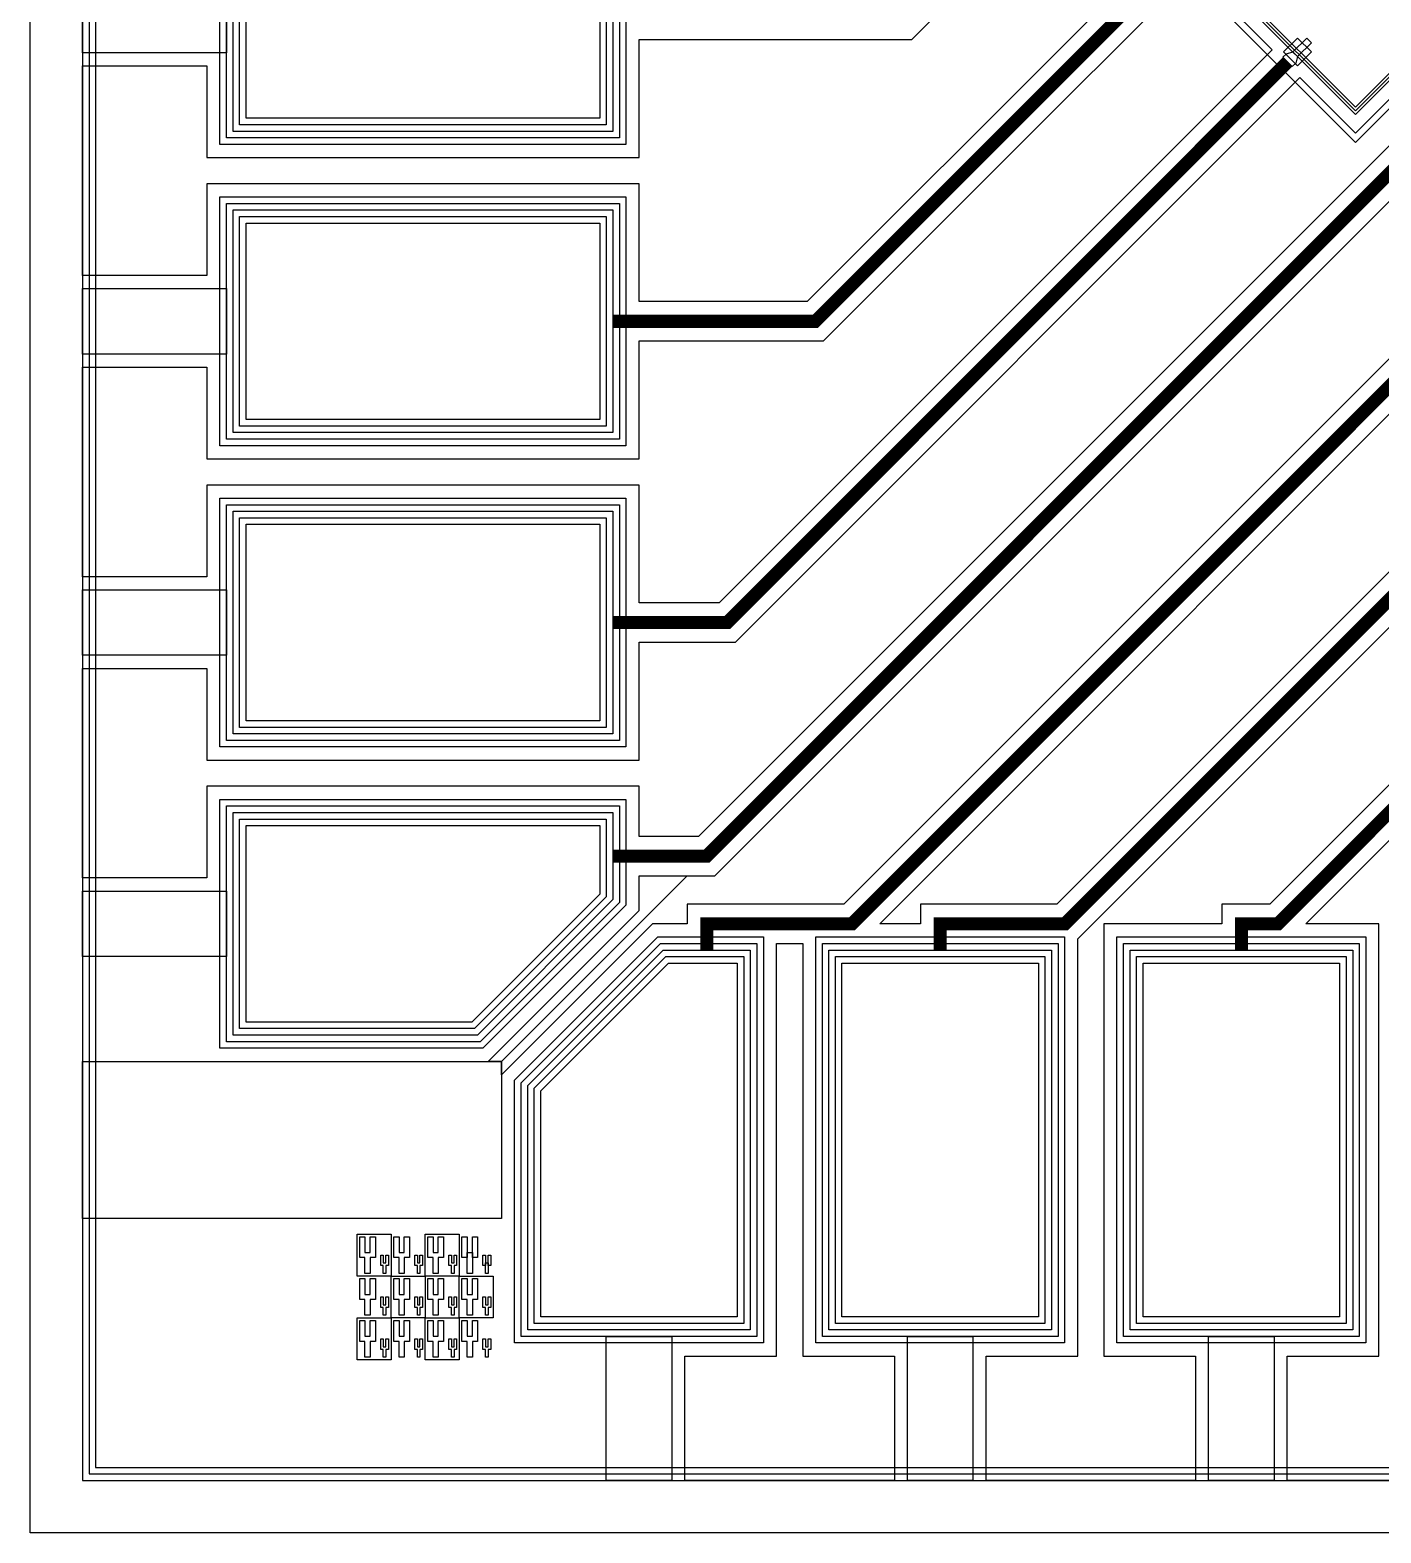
# Model space of a CAD drawing. Extents: x -87611 to 96139, y 77822 to 138139.
# Drawn here: x -7215 to -6184, y 81804 to 82951 of the extents above; entities that cross this region are included whole.
import ezdxf

# ---------------------------------------------------------------- set-up
doc = ezdxf.new("R2010")
doc.units = 0
doc.header["$MEASUREMENT"] = 0
doc.layers.get('0').update_dxf_attribs({"color": 6})
for name, color, linetype in [('L10D0 Abs', 4, 'Continuous'), ('L12D0 Etch', 190, 'Continuous'), ('L14D0 Au', 2, 'Continuous'), ('L15D0 PVIA', 7, 'Continuous'), ('L18D0 SU8', 7, 'Continuous'), ('L1D0 Plug', 200, 'Continuous'), ('L3D0 Base', 3, 'Continuous'), ('L4D0 Cntr', 1, 'Continuous'), ('L50D0 SiO2', 52, 'Continuous'), ('L7D0 DE', 42, 'Continuous'), ('L8D0 Wire', 5, 'Continuous'), ('L9D0 Cont', 30, 'Continuous')]:
    doc.layers.add(name, color=color, linetype=linetype)

# ---------------------------------------------------------------- blocks, each defined once
blk = doc.blocks.new('32PAD')
at = {"layer": 'L14D0 Au'}
blk.add_lwpolyline([(-80, 10), (-80, 290), (80, 290), (80, 10)], close=True, dxfattribs=at)
at = {"layer": 'L15D0 PVIA'}
blk.add_lwpolyline([(-75, 15), (-75, 285), (75, 285), (75, 15)], close=True, dxfattribs=at)
at = {"layer": 'L3D0 Base'}
for points in [[(-25, 300), (-25, 410), (25, 410), (25, 300)], [(-90, 0), (-90, 300), (90, 300), (90, 0)]]:
    blk.add_lwpolyline(points, close=True, dxfattribs=at)
at = {"layer": 'L4D0 Cntr'}
blk.add_lwpolyline([(-85, 5), (-85, 295), (85, 295), (85, 5)], close=True, dxfattribs=at)
at = {"layer": 'L8D0 Wire'}
blk.add_lwpolyline([(-95, -5), (-95, 305), (95, 305), (95, -5)], close=True, dxfattribs=at)
blk = doc.blocks.new('_32PADS')
at = {"layer": 'L14D0 Au'}
for points in [[(-1340, -1115), (-1340, -955), (-1060, -955), (-1060, -1014.467), (-1160.533, -1115)], [(-1115, -1340), (-1115, -1160.533), (-1014.467, -1060), (-955, -1060), (-955, -1340)]]:
    blk.add_lwpolyline(points, close=True, dxfattribs=at)
at = {"layer": 'L15D0 PVIA'}
for points in [[(-1335, -1110), (-1335, -960), (-1065, -960), (-1065, -1012.396), (-1162.604, -1110)], [(-1110, -1335), (-1110, -1162.604), (-1012.396, -1065), (-960, -1065), (-960, -1335)]]:
    blk.add_lwpolyline(points, close=True, dxfattribs=at)
at = {"layer": 'L3D0 Base'}
for points in [[(-1350, -1125), (-1350, -945), (-1050, -945), (-1050, -1018.609), (-1156.391, -1125)], [(-1460, -1060), (-1460, -1010), (-1350, -1010), (-1350, -1060)], [(-1125, -1350), (-1125, -1156.391), (-1018.609, -1050), (-945, -1050), (-945, -1350)], [(-1060, -1460), (-1060, -1350), (-1010, -1350), (-1010, -1460)]]:
    blk.add_lwpolyline(points, close=True, dxfattribs=at)
at = {"layer": 'L4D0 Cntr'}
for points in [[(-1345, -1120), (-1345, -950), (-1055, -950), (-1055, -1016.538), (-1158.462, -1120)], [(-1120, -1345), (-1120, -1158.462), (-1016.538, -1055), (-950, -1055), (-950, -1345)]]:
    blk.add_lwpolyline(points, close=True, dxfattribs=at)
at = {"layer": 'L8D0 Wire'}
for points in [[(-1355, -1130), (-1355, -940), (-1045, -940), (-1045, -1020.68), (-1154.32, -1130)], [(-1130, -1355), (-1130, -1154.32), (-1020.68, -1045), (-940, -1045), (-940, -1355)]]:
    blk.add_lwpolyline(points, close=True, dxfattribs=at)
for p, rotation in [((-1050, -345), 90), ((-1050, -575), 90), ((-1050, -805), 90), ((-805, -1050), 180), ((-575, -1050), 180)]:
    blk.add_blockref('32PAD', p, dxfattribs=dict(rotation=rotation))
blk = doc.blocks.new('_32PRBE_TOP')
at = {"layer": 'L50D0 SiO2', "linetype": 'Continuous'}
blk.add_lwpolyline([(3.223, 7.5), (18.223, 7.5), (18.223, -7.5), (3.223, -7.5)], close=True, dxfattribs=at)
at = {"layer": 'L8D0 Wire'}
for points in [[(0, 5), (3.75, 5), (8.223, 2.5), (8.223, -2.5), (3.75, -5), (0, -5)], [(23.223, 2.5), (8.223, 2.5), (8.223, -2.5), (23.223, -2.5)]]:
    blk.add_lwpolyline(points, close=True, dxfattribs=at)
blk = doc.blocks.new('_32TRCE130')
at = {"layer": 'L14D0 Au'}
for points in [[(-156.4, 177.6), (-968.3, 989.5), (-968.3, 1035), (-930, 1035), (-930, 1365), (-1000, 1365), (-1000, 1460), (-840, 1460), (-840, 1365), (-910, 1365), (-910, 1035), (-820, 1035), (-820, 961.4), (-388.9, 530.3), (-431.3, 487.9), (-325.3, 381.8)], [(-261.6, 445.5), (-219.2, 487.9), (-325.3, 594), (-367.7, 551.5), (-790, 973.8), (-790, 1035), (-700, 1035), (-700, 1365), (-770, 1365), (-770, 1460), (-610, 1460), (-610, 1365), (-680, 1365), (-680, 1035), (-590, 1035), (-590, 894.1), (-177.6, 481.7), (-177.6, 419.2)], [(-147.6, 494.1), (-560, 906.5), (-560, 1035), (-470, 1035), (-470, 1365), (-540, 1365), (-540, 1460), (-380, 1460), (-380, 1365), (-450, 1365), (-450, 1035), (-360, 1035), (-360, 826.7), (-226.3, 693)], [(380, 1460), (540, 1460), (540, 1365), (470, 1365), (470, 1035), (525.9, 1035), (205.1, 714.2)], [(226.3, 693), (553.3, 1020), (590, 1020), (590, 1035), (680, 1035), (680, 1365), (610, 1365), (610, 1460), (770, 1460), (770, 1365), (700, 1365), (700, 1046.5), (147.6, 494.1)], [(388.9, 530.3), (878.6, 1020), (998.3, 1020), (998.3, 1035), (1024.8, 1035), (1140, 1150.2), (1140, 1140), (998.3, 998.3), (977.1, 998.3), (147.6, 168.8)]]:
    blk.add_lwpolyline(points, dxfattribs=at)
for points in [[(910, 1050), (910, 1365), (840, 1365), (840, 1460), (1000, 1460), (1000, 1365), (930, 1365), (930, 1050)], [(-998.3, 998.3), (-1140, 1140), (-1140, 1150.2), (-1024.8, 1035), (-998.3, 1035)], [(205.1, 388.9), (176.5, 417.5), (177.6, 419.2), (177.6, 481.7), (715.9, 1020), (820, 1020), (820, 1035), (851.2, 1035), (367.7, 551.5), (325.3, 594), (219.2, 487.9), (261.6, 445.5), (246.8, 430.6), (246.3, 428.3), (241.8, 432.7), (217.8, 408.7), (222.3, 404.2), (219.9, 403.8)]]:
    blk.add_lwpolyline(points, close=True, dxfattribs=at)
at = {"layer": 'L8D0 Wire', "const_width": 10}
for points in [[(-100.1, 162.6), (-162.6, 162.6), (-983.3, 983.3), (-983.3, 1055)], [(-377, 539.7), (-805, 967.6), (-805, 1055)], [(-162.6, 425.4), (-162.6, 487.9), (-575, 900.3), (-575, 1055)], [(162.6, 425.4), (162.6, 487.9), (709.7, 1035), (805, 1035), (805, 1055)], [(214.4, 702.3), (547.1, 1035), (575, 1035), (575, 1055)], [(377, 539.7), (872.4, 1035), (983.3, 1035), (983.3, 1055)]]:
    blk.add_lwpolyline(points, dxfattribs=at)
at = {"linetype": 'Continuous', "rotation": 315}
blk.add_blockref('_32PRBE_TOP', (-377, 539.7), dxfattribs=at)
blk = doc.blocks.new('_ALIGNMARK')
at = {"layer": 'L10D0 Abs'}
for points in [[(6, 2), (6, 14), (2, 14), (2, 30), (6, 30), (6, 18), (10, 18), (10, 30), (14, 30), (14, 14), (10, 14), (10, 2)], [(20, 2), (20, 8), (18, 8), (18, 16), (20, 16), (20, 10), (22, 10), (22, 16), (24, 16), (24, 8), (22, 8), (22, 2)]]:
    blk.add_lwpolyline(points, close=True, dxfattribs=at)
at = {"layer": 'L12D0 Etch'}
for points in [[(58, 2), (58, 14), (54, 14), (54, 30), (58, 30), (58, 18), (62, 18), (62, 30), (66, 30), (66, 14), (62, 14), (62, 2)], [(72, 2), (72, 8), (70, 8), (70, 16), (72, 16), (72, 10), (74, 10), (74, 16), (76, 16), (76, 8), (74, 8), (74, 2)]]:
    blk.add_lwpolyline(points, close=True, dxfattribs=at)
at = {"layer": 'L14D0 Au'}
for points in [[(6, 66), (6, 78), (2, 78), (2, 94), (6, 94), (6, 82), (10, 82), (10, 94), (14, 94), (14, 78), (10, 78), (10, 66)], [(20, 66), (20, 72), (18, 72), (18, 80), (20, 80), (20, 74), (22, 74), (22, 80), (24, 80), (24, 72), (22, 72), (22, 66)]]:
    blk.add_lwpolyline(points, close=True, dxfattribs=at)
at = {"layer": 'L15D0 PVIA'}
for points in [[(84, 34), (84, 46), (80, 46), (80, 62), (84, 62), (84, 50), (88, 50), (88, 62), (92, 62), (92, 46), (88, 46), (88, 34)], [(98, 34), (98, 40), (96, 40), (96, 48), (98, 48), (98, 42), (100, 42), (100, 48), (102, 48), (102, 40), (100, 40), (100, 34)]]:
    blk.add_lwpolyline(points, close=True, dxfattribs=at)
at = {"layer": 'L18D0 SU8'}
for points in [[(84, 2), (84, 14), (80, 14), (80, 30), (84, 30), (84, 18), (88, 18), (88, 30), (92, 30), (92, 14), (88, 14), (88, 2)], [(98, 2), (98, 8), (96, 8), (96, 16), (98, 16), (98, 10), (100, 10), (100, 16), (102, 16), (102, 8), (100, 8), (100, 2)]]:
    blk.add_lwpolyline(points, close=True, dxfattribs=at)
at = {"layer": 'L1D0 Plug'}
for points in [[(32, 2), (32, 14), (28, 14), (28, 30), (32, 30), (32, 18), (36, 18), (36, 30), (40, 30), (40, 14), (36, 14), (36, 2)], [(46, 2), (46, 8), (44, 8), (44, 16), (46, 16), (46, 10), (48, 10), (48, 16), (50, 16), (50, 8), (48, 8), (48, 2)]]:
    blk.add_lwpolyline(points, close=True, dxfattribs=at)
at = {"layer": 'L3D0 Base'}
for points in [[(0, 64), (0, 96), (26, 96), (26, 64)], [(52, 64), (52, 96), (78, 96), (78, 64)], [(80, 78), (80, 94), (84, 94), (84, 78)], [(88, 78), (88, 94), (92, 94), (92, 78)], [(84, 66), (84, 82), (88, 82), (88, 66)], [(96, 72), (96, 80), (98, 80), (98, 72)], [(98, 66), (98, 74), (100, 74), (100, 66)], [(100, 72), (100, 80), (102, 80), (102, 72)], [(26, 32), (26, 64), (52, 64), (52, 32)], [(78, 32), (78, 64), (104, 64), (104, 32)], [(0, 0), (0, 32), (26, 32), (26, 0)], [(52, 0), (52, 32), (78, 32), (78, 0)]]:
    blk.add_lwpolyline(points, close=True, dxfattribs=at)
at = {"layer": 'L4D0 Cntr'}
for points in [[(32, 34), (32, 46), (28, 46), (28, 62), (32, 62), (32, 50), (36, 50), (36, 62), (40, 62), (40, 46), (36, 46), (36, 34)], [(46, 34), (46, 40), (44, 40), (44, 48), (46, 48), (46, 42), (48, 42), (48, 48), (50, 48), (50, 40), (48, 40), (48, 34)]]:
    blk.add_lwpolyline(points, close=True, dxfattribs=at)
at = {"layer": 'L50D0 SiO2'}
for points in [[(6, 34), (6, 46), (2, 46), (2, 62), (6, 62), (6, 50), (10, 50), (10, 62), (14, 62), (14, 46), (10, 46), (10, 34)], [(20, 34), (20, 40), (18, 40), (18, 48), (20, 48), (20, 42), (22, 42), (22, 48), (24, 48), (24, 40), (22, 40), (22, 34)]]:
    blk.add_lwpolyline(points, close=True, dxfattribs=at)
at = {"layer": 'L7D0 DE'}
for points in [[(58, 34), (58, 46), (54, 46), (54, 62), (58, 62), (58, 50), (62, 50), (62, 62), (66, 62), (66, 46), (62, 46), (62, 34)], [(72, 34), (72, 40), (70, 40), (70, 48), (72, 48), (72, 42), (74, 42), (74, 48), (76, 48), (76, 40), (74, 40), (74, 34)]]:
    blk.add_lwpolyline(points, close=True, dxfattribs=at)
at = {"layer": 'L8D0 Wire'}
for points in [[(32, 66), (32, 78), (28, 78), (28, 94), (32, 94), (32, 82), (36, 82), (36, 94), (40, 94), (40, 78), (36, 78), (36, 66)], [(46, 66), (46, 72), (44, 72), (44, 80), (46, 80), (46, 74), (48, 74), (48, 80), (50, 80), (50, 72), (48, 72), (48, 66)]]:
    blk.add_lwpolyline(points, close=True, dxfattribs=at)
at = {"layer": 'L9D0 Cont'}
for points in [[(58, 66), (58, 78), (54, 78), (54, 94), (58, 94), (58, 82), (62, 82), (62, 94), (66, 94), (66, 78), (62, 78), (62, 66)], [(72, 66), (72, 72), (70, 72), (70, 80), (72, 80), (72, 74), (74, 74), (74, 80), (76, 80), (76, 72), (74, 72), (74, 66)]]:
    blk.add_lwpolyline(points, close=True, dxfattribs=at)
blk = doc.blocks.new('PIX130')
at = {"layer": 'L3D0 Base'}
blk.add_lwpolyline([(-65, -65), (-65, 65), (65, 65), (65, -65)], close=True, dxfattribs=at)
at = {"layer": 'L4D0 Cntr'}
blk.add_lwpolyline([(-63, -63), (-63, 63), (63, 63), (63, -63)], close=True, dxfattribs=at)
at = {"layer": 'L7D0 DE'}
blk.add_lwpolyline([(-80, -80), (-80, 80), (80, 80), (80, -80)], close=True, dxfattribs=at)
blk = doc.blocks.new('PIX130A')
at = {"layer": 'L10D0 Abs'}
blk.add_lwpolyline([(-61, -61), (-61, 61), (61, 61), (61, -61)], close=True, dxfattribs=at)
at = {"linetype": 'Continuous'}
blk.add_blockref('PIX130', (0, 0), dxfattribs=at)
blk = doc.blocks.new('$32_130_C')
at = {"layer": 'L12D0 Etch'}
blk.add_lwpolyline([(0, 0), (0, 2950), (50, 2950), (50, 50), (2950, 50), (2950, 2950), (0, 2950), (0, 3000), (3000, 3000), (3000, 0)], close=True, dxfattribs=at)
at = {"layer": 'L14D0 Au'}
blk.add_lwpolyline([(40, 240), (40, 360), (360, 360), (360, 240)], close=True, dxfattribs=at)
at = {"layer": 'L3D0 Base'}
blk.add_lwpolyline([(0, 0), (0, 2960), (40, 2960), (40, 40), (2960, 40), (2960, 2960), (0, 2960), (0, 3000), (3000, 3000), (3000, 0)], close=True, dxfattribs=at)
at = {"layer": 'L4D0 Cntr'}
blk.add_lwpolyline([(0, 0), (0, 2955), (45, 2955), (45, 45), (2955, 45), (2955, 2955), (0, 2955), (0, 3000), (3000, 3000), (3000, 0)], close=True, dxfattribs=at)
at = {"layer": 'L7D0 DE'}
blk.add_lwpolyline([(0, 0), (0, 2960), (40, 2960), (40, 40), (2960, 40), (2960, 2960), (0, 2960), (0, 3000), (3000, 3000), (3000, 0)], close=True, dxfattribs=at)
for name, p in [('_32PADS', (1500, 1500)), ('_ALIGNMARK', (249.743, 132.146))]:
    blk.add_blockref(name, p)
for name, p, rotation in [('_32TRCE130', (1500, 1500), 90), ('_32TRCE130', (1500, 1500), 180), ('PIX130A', (1012.096, 1174.731), 45)]:
    blk.add_blockref(name, p, dxfattribs=dict(rotation=rotation))

msp = doc.modelspace()

# ---------------------------------------------------------------- block references
at = {"linetype": 'Continuous'}
msp.add_blockref('$32_130_C', (-7215.1, 81803.8), dxfattribs=at)

doc.saveas('drawing.dxf')
